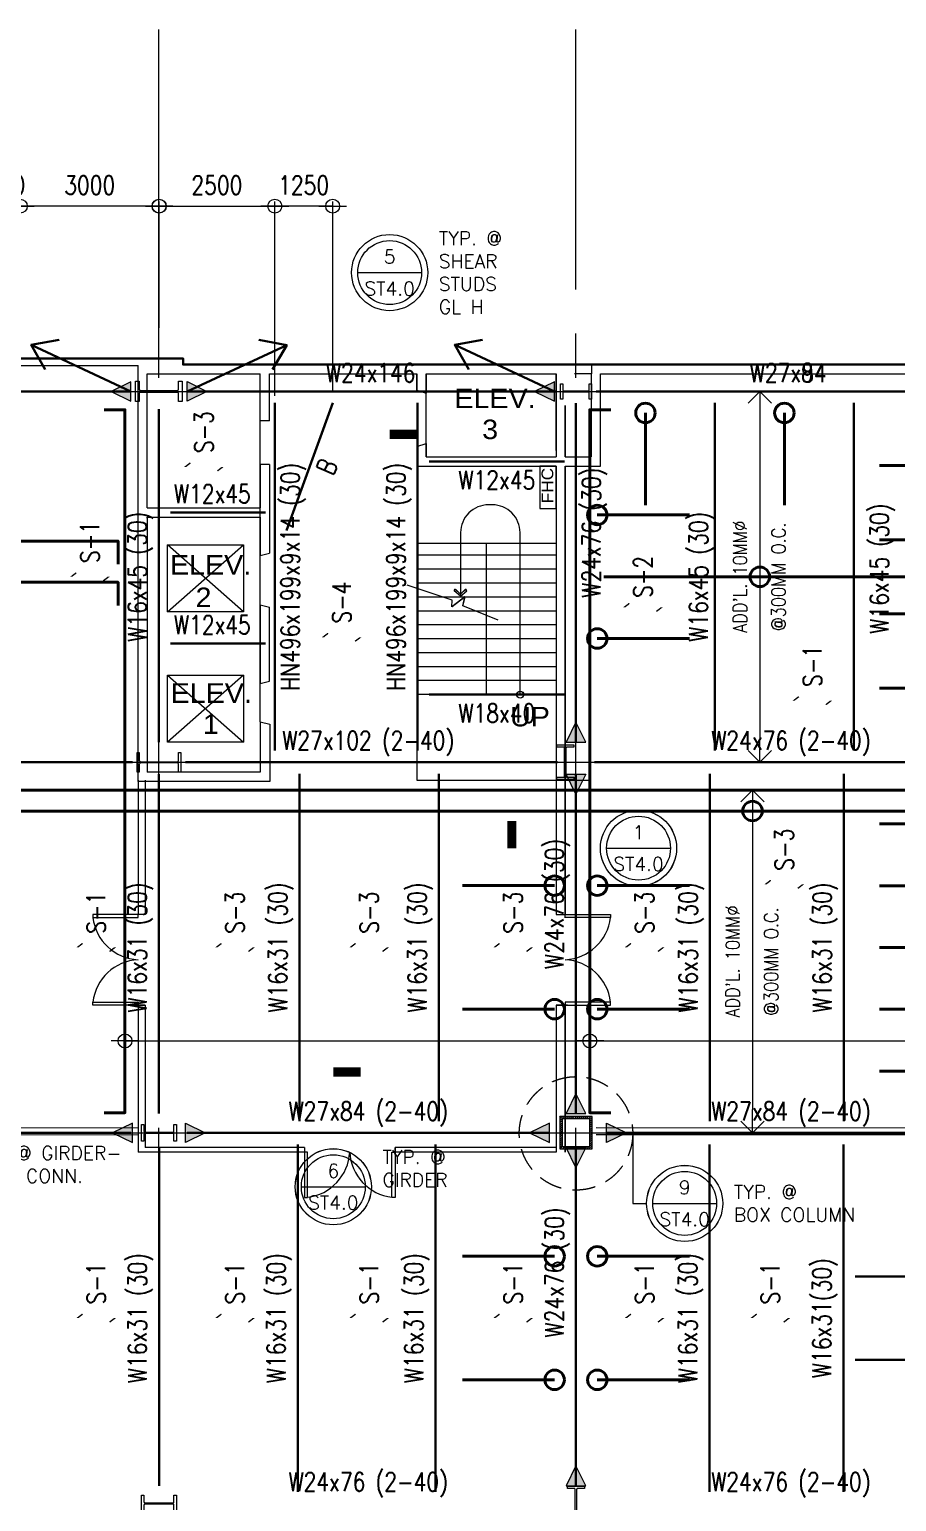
# Model space of a CAD drawing. Header units: millimetres. Extents: x -102066 to 146238, y -50253 to 85631.
# Drawn here: x -46398 to -27682, y 21551 to 53324 of the extents above; entities that cross this region are included whole.
import ezdxf
from ezdxf.enums import TextEntityAlignment as Align

# ---------------------------------------------------------------- set-up
doc = ezdxf.new("R2010")
doc.units = ezdxf.units.MM
doc.header["$MEASUREMENT"] = 0
doc.linetypes.add('CENTER2', pattern=[28.575, 19.05, -3.175, 3.175, -3.175])
doc.linetypes.add('DASHED', pattern=[0.75, 0.5, -0.25])
doc.layers.get('0').update_dxf_attribs({"lineweight": 0})
for name, color, linetype, lineweight in [('A_ARCHITECTURAL BACKGROUND', 251, 'Continuous', 5), ('COLUMN', 4, 'Continuous', 30), ('contrucion line05', 86, 'Continuous', 5), ('D', 1, 'Continuous', 9), ('ELAYOUT', 4, 'Continuous', 9), ('GRIDLINES_DIM', 252, 'Continuous', 5), ('HATCH', 8, 'Continuous', 5), ('S-ANNO-DIMS', 252, 'Continuous', 5), ('S-ANNO-MARK', 2, 'Continuous', 9), ('S-ANNO-NPLT', 7, 'Continuous', 9), ('S-Anno-Symb', 143, 'Continuous', 15), ('S-Anno-Text', 52, 'Continuous', 15), ('S-BEAM', 5, 'Continuous', 30), ('S-BRACE', 2, 'Continuous', 9), ('S-BRACING', 1, 'Continuous', 18), ('S-COLS', 2, 'Continuous', 20), ('S-CONN', 1, 'Continuous', 9), ('S_COL', 2, 'Continuous', 20), ('S_DRB', 4, 'Continuous', 40), ('S_GRID LINES', 252, 'Continuous', 5), ('S_SLAB EDGE', 2, 'Continuous', 30), ('SPOT DET.', 1, 'Continuous', 20)]:
    doc.layers.add(name, color=color, linetype=linetype, lineweight=lineweight)
doc.styles.add('1', font='simplex.shx', dxfattribs={"width": 0.85, "height": 300})
doc.styles.add('ARIALNW', font='ARIALN.TTF')
doc.styles.add('MMTX$0$ESMX$0$X-OPTA1D', font='x-opta1d')
doc.styles.add('ROMANSX', font='ROMANS.shx', dxfattribs={"height": 0.09375})
doc.styles.add('SIMPLEX', font='SIMPLEX.shx', dxfattribs={"width": 0.8, "height": 400})
doc.dimstyles.new('DIM 200', dxfattribs={"dimtxt": 0.36, "dimasz": 0.2, "dimexe": 0.1, "dimexo": 0, "dimgap": 0.08, "dimtad": 1, "dimlfac": 2, "dimrnd": 0.005, "dimzin": 1, "dimdsep": 46, "dimtxsty": 'ARIALNW', "dimcen": 0.09, "dimclrd": 6, "dimclre": 6, "dimclrt": 13, "dimadec": 0, "dimazin": 0, "dimtfac": 1, "dimtofl": 0, "dimtmove": 2, "dimatfit": 3, "dimfxl": 1, "dimtolj": 1, "dimtzin": 0, "dimarcsym": 0})
doc.dimstyles.new('DIM_100', dxfattribs={"dimtxt": 1000, "dimasz": 2, "dimexe": 100, "dimexo": 250, "dimgap": 250, "dimtad": 1, "dimdec": 0, "dimrnd": 1, "dimdsep": 46, "dimtxsty": '1', "dimblk1": 'ESCADIM_ARW', "dimblk2": 'ESCADIM_ARW', "dimsah": 1, "dimcen": 50, "dimclrd": 256, "dimclre": 256, "dimclrt": 52, "dimadec": 0, "dimazin": 0, "dimtfac": 1, "dimtdec": 0, "dimtofl": 0, "dimtmove": 0, "dimatfit": 3, "dimldrblk": 'ESCADIM_ARW', "dimfxl": 1, "dimtolj": 1, "dimtzin": 0, "dimarcsym": 0})
doc.dimstyles.new('ESCA', dxfattribs={"dimtxt": 300, "dimasz": 1, "dimexe": 100, "dimexo": 100, "dimgap": 100, "dimtad": 1, "dimdec": 0, "dimrnd": 1, "dimdsep": 46, "dimtxsty": '1', "dimblk1": 'ESCADIM_ARW', "dimblk2": 'ESCADIM_ARW', "dimsah": 1, "dimcen": 50, "dimclrd": 256, "dimclre": 256, "dimclrt": 52, "dimadec": 0, "dimazin": 0, "dimtfac": 1, "dimtdec": 0, "dimtofl": 0, "dimtmove": 0, "dimatfit": 3, "dimldrblk": 'ESCADIM_ARW', "dimfxl": 1, "dimtolj": 1, "dimtzin": 0, "dimarcsym": 0})

# ---------------------------------------------------------------- blocks, each defined once
blk = doc.blocks.new('9F PLAN')
at = {"color": 251, "ltscale": 0.5}
for p, q in [((23767, 46589, 0), (23767, 48378, 0)), ((23567, 41457, 0), (23567, 39607, 0)), ((23567, 39607, 0), (27331, 39607, 0))]:
    blk.add_line(p, q, dxfattribs=at)
at = {"layer": 'A_ARCHITECTURAL BACKGROUND', "color": 251, "ltscale": 10}
for p, q in [((3057, 48559, 0), (17551, 48559, 0)), ((23567, 46525, 0), (23567, 41457, 0)), ((26570, 44721, 0), (23564, 44721, 0)), ((25067, 41457, 0), (25067, 44721, 0)), ((26570, 44464, 0), (23564, 44464, 0)), ((26570, 44163, 0), (23564, 44163, 0)), ((26570, 43862, 0), (23564, 43862, 0)), ((26570, 43562, 0), (23564, 43562, 0)), ((26570, 43261, 0), (23564, 43261, 0)), ((26570, 42960, 0), (23564, 42960, 0)), ((26570, 42660, 0), (23564, 42660, 0)), ((26570, 42359, 0), (23564, 42359, 0)), ((26570, 42059, 0), (23564, 42059, 0)), ((26570, 41758, 0), (23564, 41758, 0)), ((26570, 41457, 0), (23567, 41457, 0)), ((17551, 36711, 0), (16574, 36711, 0)), ((16574, 36711, 0), (16574, 36646, 0)), ((16574, 36646, 0), (17551, 36646, 0)), ((17701, 36711, 0), (17501, 36711, 0)), ((17551, 36646, 0), (17551, 36711, 0)), ((26570, 36711, 0), (26820, 36711, 0)), ((26770, 36711, 0), (27747, 36711, 0)), ((26770, 36646, 0), (26770, 36711, 0)), ((27747, 36646, 0), (26770, 36646, 0)), ((27747, 36711, 0), (27747, 36646, 0)), ((16574, 34757, 0), (16574, 34822, 0)), ((16574, 34822, 0), (17551, 34822, 0)), ((17551, 34757, 0), (16574, 34757, 0)), ((17501, 34757, 0), (17701, 34757, 0)), ((17701, 34757, 0), (17501, 34757, 0)), ((17551, 34822, 0), (17551, 34757, 0)), ((26820, 34757, 0), (26570, 34757, 0)), ((26570, 34757, 0), (26820, 34757, 0)), ((27747, 34822, 0), (26770, 34822, 0)), ((26770, 34822, 0), (26770, 34757, 0)), ((26770, 34757, 0), (27747, 34757, 0)), ((27747, 34757, 0), (27747, 34822, 0)), ((21140, 31584, 0), (17551, 31584, 0)), ((21140, 31684, 0), (17701, 31684, 0)), ((21140, 31684, 0), (21140, 31534, 0)), ((21140, 31583, 0), (21140, 30606, 0)), ((21206, 31583, 0), (21140, 31583, 0)), ((21206, 30606, 0), (21206, 31583, 0)), ((23029, 30606, 0), (23029, 31583, 0)), ((23029, 31583, 0), (23095, 31583, 0)), ((26570, 31684, 0), (23095, 31684, 0)), ((23095, 31534, 0), (23095, 31684, 0)), ((23095, 31684, 0), (23095, 31534, 0)), ((26570, 31584, 0), (23095, 31584, 0)), ((23095, 31583, 0), (23095, 30606, 0)), ((21140, 30606, 0), (21206, 30606, 0)), ((23095, 30606, 0), (23029, 30606, 0))]:
    blk.add_line(p, q, dxfattribs=at)
at = {"layer": 'contrucion line05', "color": 251, "ltscale": 0.5}
for p, q in [((19828, 43246, 0), (18185, 44689, 0)), ((18185, 43246, 0), (19828, 44689, 0)), ((18185, 41875, 0), (19828, 40432, 0)), ((19828, 41875, 0), (18185, 40432, 0))]:
    blk.add_line(p, q, dxfattribs=at)
at = {"layer": 'contrucion line05', "color": 251, "ltscale": 0.5, "elevation": 0}
for points in [[(18185, 44689), (19828, 44689), (19828, 43246), (18185, 43246)], [(19828, 40432), (18185, 40432), (18185, 41875), (19828, 41875)]]:
    blk.add_lwpolyline(points, close=True, dxfattribs=at)
at = {"layer": 'D', "color": 251, "ltscale": 0.5}
for p, q in [((27344, 48379, 0), (27344, 48580, 0)), ((20188, 40869, 0), (20188, 47362, 0))]:
    blk.add_line(p, q, dxfattribs=at)
at = {"layer": 'D', "color": 251, "ltscale": 0.5, "elevation": 0}
blk.add_lwpolyline([(26570, 45473), (26570, 46385), (26219, 46385), (26219, 45473)], close=True, dxfattribs=at)
at = {"layer": 'ELAYOUT', "color": 251, "ltscale": 10}
for p, q in [((17551, 39581, 0), (17551, 48559, 0)), ((17745, 48378, 0), (20094, 48378, 0)), ((17745, 48378, 0), (20094, 48378, 0)), ((17745, 48378, 0), (20185, 48378, 0)), ((17745, 45490, 0), (17745, 48378, 0)), ((20185, 47362, 0), (20185, 48378, 0)), ((20386, 47362, 0), (20386, 48378, 0)), ((20386, 47362, 0), (20386, 48378, 0)), ((26570, 48378, 0), (26570, 46589, 0)), ((26570, 46726, 0), (26570, 48378, 0)), ((26570, 48378, 0), (26570, 46726, 0)), ((26570, 46726, 0), (26570, 48378, 0)), ((26570, 46726, 0), (26570, 48378, 0)), ((26570, 46726, 0), (26570, 48378, 0)), ((26570, 46726, 0), (26570, 48378, 0)), ((26570, 48378, 0), (26570, 46843, 0)), ((26570, 46843, 0), (26570, 48378, 0)), ((26570, 46843, 0), (26570, 48378, 0)), ((27344, 48379, 0), (26969, 48379, 0)), ((27331, 48378, 0), (27331, 46585, 0)), ((27532, 46385, 0), (27532, 48378, 0)), ((27532, 46385, 0), (27532, 48378, 0)), ((27532, 48378, 0), (36456, 48378, 0)), ((26770, 47697, 0), (26770, 46585, 0)), ((26770, 46585, 0), (26770, 47697, 0)), ((26770, 47697, 0), (26770, 46585, 0)), ((26770, 46585, 0), (26770, 47697, 0)), ((26770, 46585, 0), (26770, 47697, 0)), ((26770, 46585, 0), (26770, 47697, 0)), ((26770, 46585, 0), (26770, 47697, 0)), ((26770, 47697, 0), (26770, 46585, 0)), ((26770, 46585, 0), (26770, 47697, 0)), ((26770, 46585, 0), (26770, 47697, 0)), ((26770, 47697, 0), (26770, 46585, 0)), ((26770, 46585, 0), (26770, 47697, 0)), ((26770, 47697, 0), (26770, 46585, 0)), ((26770, 46585, 0), (26770, 47697, 0)), ((26770, 46585, 0), (26770, 47697, 0)), ((26770, 46585, 0), (26770, 47697, 0)), ((26770, 46585, 0), (26770, 47697, 0)), ((26770, 47697, 0), (26770, 46585, 0)), ((26770, 46585, 0), (26770, 47697, 0)), ((26770, 46585, 0), (26770, 47697, 0)), ((20386, 47362, 0), (20185, 47362, 0)), ((26770, 46848, 0), (26770, 46585, 0)), ((26770, 46848, 0), (26770, 46585, 0)), ((26770, 46848, 0), (26770, 46585, 0)), ((26770, 46845, 0), (26770, 46585, 0)), ((26770, 46845, 0), (26770, 46585, 0)), ((26770, 46845, 0), (26770, 46585, 0)), ((26770, 46731, 0), (26770, 46585, 0)), ((26770, 46731, 0), (26770, 46585, 0)), ((26770, 46728, 0), (26770, 46585, 0)), ((26770, 46728, 0), (26770, 46585, 0)), ((20185, 46425, 0), (20185, 45490, 0)), ((20386, 46425, 0), (20185, 46425, 0)), ((20386, 46425, 0), (20386, 45515, 0)), ((20386, 46425, 0), (20386, 44509, 0)), ((26570, 46388, 0), (26570, 36711, 0)), ((26570, 46181, 0), (26570, 46388, 0)), ((26570, 46181, 0), (26570, 46388, 0)), ((26570, 46181, 0), (26570, 46388, 0)), ((26570, 46181, 0), (26570, 46388, 0)), ((26570, 46181, 0), (26570, 46388, 0)), ((26570, 46298, 0), (26570, 46388, 0)), ((26570, 46298, 0), (26570, 46388, 0)), ((26570, 46298, 0), (26570, 46388, 0)), ((26570, 46178, 0), (26570, 46385, 0)), ((26570, 46178, 0), (26570, 46385, 0)), ((26570, 46178, 0), (26570, 46385, 0)), ((26570, 46178, 0), (26570, 46385, 0)), ((26570, 46178, 0), (26570, 46385, 0)), ((26570, 46295, 0), (26570, 46385, 0)), ((26570, 46295, 0), (26570, 46385, 0)), ((26570, 46295, 0), (26570, 46385, 0)), ((26770, 46385, 0), (26770, 41237, 0)), ((26770, 46385, 0), (26770, 41237, 0)), ((26770, 46385, 0), (26770, 41237, 0)), ((26770, 46385, 0), (26770, 41237, 0)), ((26770, 46385, 0), (26770, 41237, 0)), ((26770, 46385, 0), (26770, 41237, 0)), ((26770, 46385, 0), (26770, 36711, 0)), ((26770, 36638, 0), (26770, 46385, 0)), ((26770, 46385, 0), (26770, 36711, 0)), ((26770, 36711, 0), (26770, 46385, 0)), ((26770, 36711, 0), (26770, 46385, 0)), ((26770, 36711, 0), (26770, 46385, 0)), ((26770, 36711, 0), (26770, 46385, 0)), ((26770, 46385, 0), (26770, 45700, 0)), ((26770, 45700, 0), (26770, 46385, 0)), ((26770, 45700, 0), (26770, 46385, 0)), ((26770, 46385, 0), (26770, 41233, 0)), ((26770, 46385, 0), (26770, 41233, 0)), ((26770, 46385, 0), (26770, 41233, 0)), ((26770, 46385, 0), (26770, 41233, 0)), ((26770, 46385, 0), (26770, 41233, 0)), ((26770, 46385, 0), (26770, 41233, 0)), ((26770, 46385, 0), (26770, 36711, 0)), ((26770, 36711, 0), (26770, 46385, 0)), ((26770, 46385, 0), (26770, 36711, 0)), ((26770, 36711, 0), (26770, 46385, 0)), ((26770, 36711, 0), (26770, 46385, 0)), ((26770, 36711, 0), (26770, 46385, 0)), ((26770, 36711, 0), (26770, 46385, 0)), ((26770, 46385, 0), (26770, 45697, 0)), ((26770, 45697, 0), (26770, 46385, 0)), ((26770, 45697, 0), (26770, 46385, 0)), ((26770, 46214, 0), (26770, 46385, 0)), ((26770, 46214, 0), (26770, 46385, 0)), ((26770, 46214, 0), (26770, 46385, 0)), ((26770, 46214, 0), (26770, 46385, 0)), ((26770, 46214, 0), (26770, 46385, 0)), ((26770, 46332, 0), (26770, 46385, 0)), ((26770, 46332, 0), (26770, 46385, 0)), ((26770, 46332, 0), (26770, 46385, 0)), ((17745, 45490, 0), (20185, 45490, 0)), ((17745, 45490, 0), (20185, 45490, 0)), ((17745, 45490, 0), (20185, 45490, 0)), ((17745, 45490, 0), (20185, 45490, 0)), ((17745, 45289, 0), (20185, 45289, 0)), ((17745, 45264, 0), (17745, 45289, 0)), ((17745, 45289, 0), (20185, 45289, 0)), ((17745, 45287, 0), (17745, 45289, 0)), ((17745, 45264, 0), (17745, 39781, 0)), ((20185, 45289, 0), (20185, 44458, 0)), ((20185, 44458, 0), (20386, 44509, 0)), ((20185, 44458, 0), (20386, 44509, 0)), ((20185, 43396, 0), (20386, 43345, 0)), ((20185, 43396, 0), (20386, 43345, 0)), ((20185, 43396, 0), (20185, 41698, 0)), ((20386, 41749, 0), (20386, 43345, 0)), ((20386, 41749, 0), (20386, 43345, 0)), ((20185, 41698, 0), (20386, 41749, 0)), ((20185, 41698, 0), (20386, 41749, 0)), ((26770, 41036, 0), (26770, 39726, 0)), ((26770, 41036, 0), (26770, 39622, 0)), ((26770, 41033, 0), (26770, 39722, 0)), ((26770, 41033, 0), (26770, 39619, 0)), ((20188, 40869, 0), (20395, 40816, 0)), ((20188, 40869, 0), (20395, 40816, 0)), ((20188, 40869, 0), (20188, 39781, 0)), ((20395, 40816, 0), (20395, 39581, 0)), ((20188, 39781, 0), (17745, 39781, 0)), ((17551, 39607, 0), (17551, 36711, 0)), ((20395, 39581, 0), (17551, 39581, 0)), ((17701, 39607, 0), (17701, 36711, 0)), ((17551, 34757, 0), (17551, 31584, 0)), ((17701, 34757, 0), (17701, 31684, 0)), ((26570, 34757, 0), (26570, 31584, 0)), ((26770, 34757, 0), (26770, 31584, 0)), ((26770, 31584, 0), (26770, 34757, 0)), ((26770, 34757, 0), (26770, 31584, 0)), ((26770, 31584, 0), (26770, 34757, 0)), ((26770, 31584, 0), (26770, 34757, 0)), ((26770, 31584, 0), (26770, 34757, 0)), ((26770, 31584, 0), (26770, 34757, 0)), ((26770, 34757, 0), (26770, 31584, 0)), ((26770, 31584, 0), (26770, 34757, 0)), ((26770, 34757, 0), (26770, 31584, 0)), ((26770, 31584, 0), (26770, 34757, 0)), ((26770, 31584, 0), (26770, 34757, 0)), ((26770, 31584, 0), (26770, 34757, 0)), ((26770, 31584, 0), (26770, 34757, 0))]:
    blk.add_line(p, q, dxfattribs=at)
at = {"layer": 'ELAYOUT', "color": 251, "linetype": 'ByBlock', "ltscale": 0.5}
for p, q in [((20386, 48378, 0), (23564, 48378, 0)), ((23564, 48031, 0), (23564, 48378, 0)), ((23564, 48378, 0), (23564, 48031, 0)), ((23564, 48378, 0), (23564, 48031, 0)), ((23564, 48031, 0), (23564, 48378, 0)), ((23564, 48378, 0), (23564, 48031, 0)), ((23564, 48378, 0), (23564, 48031, 0)), ((23767, 48378, 0), (26570, 48378, 0)), ((23767, 48378, 0), (23767, 47960, 0)), ((23767, 48359, 0), (23767, 47960, 0)), ((23564, 48031, 0), (23767, 47960, 0)), ((23564, 48031, 0), (23767, 47960, 0)), ((23564, 46808, 0), (23767, 46878, 0)), ((23564, 46808, 0), (23767, 46878, 0)), ((23564, 46808, 0), (23564, 46388, 0)), ((23564, 46808, 0), (23564, 46388, 0)), ((23767, 46878, 0), (23767, 46589, 0)), ((23767, 46878, 0), (23767, 46589, 0)), ((23767, 46589, 0), (26570, 46589, 0)), ((23767, 46589, 0), (26570, 46589, 0)), ((23767, 46589, 0), (26570, 46589, 0)), ((23767, 46589, 0), (26570, 46589, 0)), ((26770, 46585, 0), (27331, 46585, 0)), ((26770, 46585, 0), (27331, 46585, 0)), ((26770, 46585, 0), (27331, 46585, 0)), ((26770, 46585, 0), (27331, 46585, 0)), ((23564, 46388, 0), (26570, 46388, 0)), ((23564, 46388, 0), (26570, 46388, 0)), ((23567, 46388, 0), (26570, 46388, 0)), ((23567, 46388, 0), (26570, 46388, 0)), ((26770, 46385, 0), (27331, 46385, 0)), ((26770, 46385, 0), (27331, 46385, 0)), ((26770, 46385, 0), (27331, 46385, 0)), ((26770, 46385, 0), (27532, 46385, 0)), ((7864, 32107, 0), (17551, 32110, 0)), ((38499, 32097, 0), (27437, 32106, 0)), ((7864, 31957, 0), (17551, 31959, 0)), ((38499, 31956, 0), (27437, 31956, 0))]:
    blk.add_line(p, q, dxfattribs=at)
at = {"layer": 'HATCH', "color": 251, "linetype": 'ByBlock', "ltscale": 0.5}
for p, q in [((24326, 43498, 0), (23357, 43817, 0)), ((24603, 43567, 0), (24322, 43349, 0)), ((24607, 43567, 0), (24326, 43349, 0)), ((24557, 43376, 0), (24603, 43567, 0)), ((24561, 43376, 0), (24607, 43567, 0)), ((24322, 43349, 0), (24326, 43498, 0)), ((25322, 43062, 0), (24557, 43376, 0)), ((25325, 43062, 0), (24561, 43376, 0))]:
    blk.add_line(p, q, dxfattribs=at)
at = {"layer": 'HATCH', "color": 251, "linetype": 'ByBlock', "ltscale": 0.5, "elevation": 0}
blk.add_lwpolyline([(25795, 41457), (25795, 44952, 0.414214), (25194, 45553), (25112, 45553, 0.414214), (24511, 44952), (24511, 43578)], format="xyb", dxfattribs=at)
for points in [[(24507, 43578), (24371, 43697), (24396, 43730), (24507, 43628)], [(24511, 43578), (24374, 43697), (24399, 43730), (24511, 43628)], [(24507, 43578), (24644, 43697), (24619, 43730), (24507, 43628)], [(24511, 43578), (24647, 43697), (24622, 43730), (24511, 43628)]]:
    blk.add_lwpolyline(points, dxfattribs=at)
at = {"layer": 'HATCH', "color": 251, "linetype": 'ByBlock', "ltscale": 0.5}
for centre in [(25795, 41457, 0), (25799, 41457, 0)]:
    blk.add_circle(centre, 74, dxfattribs=at)
for centre, start, end in [((17603, 36769, 0), 186.8071, 267.1428), ((26719, 36769, 0), 272.8572, 353.1929), ((17603, 34699, 0), 92.8572, 173.1929), ((26719, 34699, 0), 6.8071, 87.1428), ((21083, 31635, 0), 276.8071, 357.1428), ((23152, 31635, 0), 182.8572, 263.1929)]:
    blk.add_arc(centre, 1036, start, end, dxfattribs=at)
at = {"layer": 'S_SLAB EDGE', "ltscale": 0.05, "elevation": 0}
blk.add_lwpolyline([(2907, 47255), (2907, 48711), (18519, 48711), (18519, 48578), (36456, 48580), (38549, 48580), (38549, 48580), (38549, 7533), (36707, 7533), (36707, 2883), (35316, 2883), (35316, 823), (33170, 823), (33170, -651), (27688, -651), (27688, -2013), (19412, -2013), (18041, -669), (16662, -2013), (8398, -2013), (8398, -507), (2907, -507), (2907, 823)], dxfattribs=at)
at = {"color": 251, "style": 'MMTX$0$ESMX$0$X-OPTA1D', "text_generation_flag": 6, "width": 1.1}
for s, height, rotation, p in [('ELEV.', 420.9, 180, (24376, 47642, 0)), ('3', 421, 180, (24976, 46971, 0)), ('FHC', 252.5, 270, (26511, 45586, 0)), ('ELEV.', 420.9, 180, (18237, 44048, 0)), ('2', 421, 180, (18790, 43346, 0)), ('ELEV.', 420.9, 180, (18251, 41279, 0)), ('1', 421, 180, (18946, 40608, 0)), ('UP', 420.9, 180, (25578, 40771, 0))]:
    blk.add_text(s, height=height, rotation=rotation, dxfattribs=at).set_placement(p)
blk = doc.blocks.new('ESCADIM_ARW')
at = {"color": 7}
blk.add_line((-150, 0), (150, 0), dxfattribs=at)
blk.add_circle((0, 0), 75, dxfattribs=at)
blk = doc.blocks.new('*D18')
at = {"layer": 'Defpoints', "color": 0, "transparency": 16777216}
for p in [(28500, 60000), (26000, 56879, 0), (28500, 55655, 0)]:
    blk.add_point(p, dxfattribs=at)
at = {"layer": 'S-ANNO-DIMS', "lineweight": -2, "transparency": 16777216}
for p, q in [((26000, 57129), (26000, 60100)), ((28500, 55905), (28500, 60100)), ((26002, 60000), (28498, 60000))]:
    blk.add_line(p, q, dxfattribs=at)
at = {"layer": 'S-ANNO-DIMS', "lineweight": -2, "transparency": 16777216, "xscale": 2, "yscale": 2, "zscale": 2, "rotation": 180}
blk.add_blockref('ESCADIM_ARW', (26000, 60000), dxfattribs=at)
at = {"layer": 'S-ANNO-DIMS', "lineweight": -2, "transparency": 16777216, "xscale": 2, "yscale": 2, "zscale": 2}
blk.add_blockref('ESCADIM_ARW', (28500, 60000), dxfattribs=at)
at = {"layer": 'S-ANNO-DIMS', "color": 52, "transparency": 16777216, "insert": (27250, 60450), "char_height": 400, "attachment_point": 5, "style": 'SIMPLEX'}
blk.add_mtext('\\A1;2500', dxfattribs=at)
blk = doc.blocks.new('*D34')
at = {"layer": 'Defpoints', "color": 0, "transparency": 16777216}
for p in [(28500, 60000), (28500, 55655, 0), (29750, 55753, 0)]:
    blk.add_point(p, dxfattribs=at)
at = {"layer": 'S-ANNO-DIMS', "lineweight": -2, "transparency": 16777216}
for p, q in [((28500, 55905), (28500, 60100)), ((29750, 56003), (29750, 60100)), ((29748, 60000), (28502, 60000))]:
    blk.add_line(p, q, dxfattribs=at)
at = {"layer": 'S-ANNO-DIMS', "lineweight": -2, "transparency": 16777216, "xscale": 2, "yscale": 2, "zscale": 2, "rotation": 180}
blk.add_blockref('ESCADIM_ARW', (28500, 60000), dxfattribs=at)
at = {"layer": 'S-ANNO-DIMS', "lineweight": -2, "transparency": 16777216, "xscale": 2, "yscale": 2, "zscale": 2}
blk.add_blockref('ESCADIM_ARW', (29750, 60000), dxfattribs=at)
at = {"layer": 'S-ANNO-DIMS', "color": 52, "transparency": 16777216, "insert": (29125, 60450), "char_height": 400, "attachment_point": 5, "style": 'SIMPLEX'}
blk.add_mtext('\\A1;1250', dxfattribs=at)
blk = doc.blocks.new('*D52')
at = {"layer": 'Defpoints', "color": 0, "transparency": 16777216}
for p in [(23007, 60000), (26007, 57125, 0), (23007, 55655, 0)]:
    blk.add_point(p, dxfattribs=at)
at = {"layer": 'S-ANNO-DIMS', "lineweight": -2, "transparency": 16777216}
for p, q in [((23007, 55905), (23007, 60100)), ((26007, 57375), (26007, 60100)), ((26005, 60000), (23009, 60000))]:
    blk.add_line(p, q, dxfattribs=at)
at = {"layer": 'S-ANNO-DIMS', "lineweight": -2, "transparency": 16777216, "xscale": 2, "yscale": 2, "zscale": 2, "rotation": 180}
blk.add_blockref('ESCADIM_ARW', (23007, 60000), dxfattribs=at)
at = {"layer": 'S-ANNO-DIMS', "lineweight": -2, "transparency": 16777216, "xscale": 2, "yscale": 2, "zscale": 2}
blk.add_blockref('ESCADIM_ARW', (26007, 60000), dxfattribs=at)
at = {"layer": 'S-ANNO-DIMS', "color": 52, "transparency": 16777216, "insert": (24507, 60450), "char_height": 400, "attachment_point": 5, "style": 'SIMPLEX'}
blk.add_mtext('\\A1;3000', dxfattribs=at)
blk = doc.blocks.new('*D53')
at = {"layer": 'Defpoints', "color": 0, "transparency": 16777216}
for p in [(23007, 60000), (22407, 55753, 0), (23007, 55655, 0)]:
    blk.add_point(p, dxfattribs=at)
at = {"layer": 'S-ANNO-DIMS', "lineweight": -2, "transparency": 16777216}
for p, q in [((22407, 56003), (22407, 60100)), ((23007, 55905), (23007, 60100)), ((22409, 60000), (23005, 60000))]:
    blk.add_line(p, q, dxfattribs=at)
at = {"layer": 'S-ANNO-DIMS', "lineweight": -2, "transparency": 16777216, "xscale": 2, "yscale": 2, "zscale": 2, "rotation": 180}
blk.add_blockref('ESCADIM_ARW', (22407, 60000), dxfattribs=at)
at = {"layer": 'S-ANNO-DIMS', "lineweight": -2, "transparency": 16777216, "xscale": 2, "yscale": 2, "zscale": 2}
blk.add_blockref('ESCADIM_ARW', (23007, 60000), dxfattribs=at)
at = {"layer": 'S-ANNO-DIMS', "color": 52, "transparency": 16777216, "insert": (22707, 60450), "char_height": 400, "attachment_point": 5, "style": 'SIMPLEX'}
blk.add_mtext('\\A1;600', dxfattribs=at)
blk = doc.blocks.new('9F COLUMN LAYOUT')
at = {"layer": 'HATCH', "ltscale": 0.05}
h = blk.add_hatch(dxfattribs=at)
h.set_pattern_fill('ANSI31', color=256, scale=250, style=0)
h.set_pattern_definition([(45, (68220.426, 27360.09), (-22.097087, 22.097087), [])])
h.paths.add_polyline_path([(34700, 39702), (35300, 39702), (35300, 40302), (34700, 40302)], flags=16)
h.paths.add_polyline_path([(34650, 39652), (35350, 39652), (35350, 40352), (34650, 40352)])
at = {"layer": 'S-COLS', "ltscale": 0.5, "elevation": 0}
for points in [[(34650, 39652), (35350, 39652), (35350, 40352), (34650, 40352)], [(34700, 39702), (35300, 39702), (35300, 40302), (34700, 40302)]]:
    blk.add_lwpolyline(points, close=True, dxfattribs=at)
at = {"layer": 'S_COL', "ltscale": 0.05}
for points in [[(25492, 56002), (25492, 56223), (25574, 56223), (25574, 56053, 0.414214), (25604, 56024), (26393, 56024, 0.414214), (26422, 56053), (26422, 56223), (26504, 56223), (26504, 55781), (26422, 55781), (26422, 55950, 0.414214), (26393, 55979), (25604, 55979, 0.414214), (25574, 55950), (25574, 55781), (25492, 55781), (25492, 56002)], [(35337, 56000), (35337, 55832), (35289, 55832), (35289, 55966, 0.414214), (35268, 55987), (34736, 55987, 0.414214), (34716, 55966), (34716, 55832), (34668, 55832), (34668, 56167), (34716, 56167), (34716, 56033, 0.414214), (34736, 56013), (35268, 56013, 0.414214), (35289, 56033), (35289, 56167), (35337, 56167), (35337, 56000)], [(25529, 47997), (25529, 48208), (25576, 48208), (25576, 48039, 0.414214), (25605, 48010), (26395, 48010, 0.414214), (26424, 48039), (26424, 48208), (26471, 48208), (26471, 47786), (26424, 47786), (26424, 47955, 0.414214), (26395, 47984), (25605, 47984, 0.414214), (25576, 47955), (25576, 47786), (25529, 47786), (25529, 47997)], [(25624, 40000), (25624, 40183), (25677, 40183), (25677, 40033, 0.414214), (25695, 40015), (26305, 40015, 0.414214), (26323, 40033), (26323, 40183), (26376, 40183), (26376, 39817), (26323, 39817), (26323, 39967, 0.414214), (26305, 39985), (25695, 39985, 0.414214), (25677, 39967), (25677, 39817), (25624, 39817), (25624, 40000)]]:
    blk.add_lwpolyline(points, format="xyb", dxfattribs=at)
at = {"layer": 'S_COL', "ltscale": 0.05, "elevation": 0}
for points in [[(34770, 48376), (34954, 48376), (34954, 48323), (34803, 48323, 0.414214), (34785, 48305), (34785, 47695, 0.414214), (34803, 47677), (34954, 47677), (34954, 47624), (34587, 47624), (34587, 47677), (34737, 47677, 0.414214), (34756, 47695), (34756, 48305, 0.414214), (34737, 48323), (34587, 48323), (34587, 48376), (34770, 48376)], [(25624, 32000), (25624, 32183), (25677, 32183), (25677, 32033, 0.414214), (25695, 32015), (26305, 32015, 0.414214), (26323, 32033), (26323, 32183), (26376, 32183), (26376, 31817), (26323, 31817), (26323, 31967, 0.414214), (26305, 31985), (25695, 31985, 0.414214), (25677, 31967), (25677, 31817), (25624, 31817), (25624, 32000)], [(35000, 32376), (35183, 32376), (35183, 32323), (35033, 32323, 0.414214), (35015, 32305), (35015, 31695, 0.414214), (35033, 31677), (35183, 31677), (35183, 31624), (34817, 31624), (34817, 31677), (34967, 31677, 0.414214), (34985, 31695), (34985, 32305, 0.414214), (34967, 32323), (34817, 32323), (34817, 32376), (35000, 32376)]]:
    blk.add_lwpolyline(points, format="xyb", dxfattribs=at)
blk = doc.blocks.new('Bubble')
at = {"layer": 'S-ANNO-NPLT'}
blk.add_circle((0, 0), 0.261, dxfattribs=at)
at = {"layer": 'S-Anno-Symb', "color": 0}
blk.add_line((-0.219, 0), (0.219, 0), dxfattribs=at)
blk.add_circle((0, 0), 0.219, dxfattribs=at)
at = {"layer": 'S-Anno-Symb', "style": 'ROMANSX'}
for tag, p in [('1', (0, 0.109)), ('S1', (0, -0.109))]:
    blk.add_attdef(tag, text='', height=0.0937, dxfattribs=at).set_placement(p, align=Align.MIDDLE_CENTER)
at = {"layer": 'S-Anno-Symb', "style": 'ROMANSX', "width": 1.018385, "flags": 8}
blk.add_attdef('LONG', text='', height=0.0937, dxfattribs=at).set_placement((-0.18, -0.125), (0.18, -0.125), align=Align.FIT)
blk = doc.blocks.new('_Open90')
at = {"color": 0, "linetype": 'ByBlock', "lineweight": -2}
for p, q in [((0, 0), (-1, 0)), ((-0.5, 0.5), (0, 0)), ((0, 0), (-0.5, -0.5))]:
    blk.add_line(p, q, dxfattribs=at)
blk = doc.blocks.new('*D76')
at = {"lineweight": -2, "ltscale": 0.5, "transparency": 16777216}
blk.add_line((38812, 46895), (38812, 40501), dxfattribs=at)
at = {"layer": 'Defpoints', "color": 0, "ltscale": 0.5, "transparency": 16777216}
for p in [(38812, 47395, 0), (38812, 40001, 0), (38812, 40001)]:
    blk.add_point(p, dxfattribs=at)
at = {"lineweight": -2, "ltscale": 0.5, "transparency": 16777216, "xscale": 500, "yscale": 500, "zscale": 500}
for p, rotation in [((38812, 47395), 90), ((38812, 40001), 270)]:
    blk.add_blockref('_Open90', p, dxfattribs=dict(at, rotation=rotation))
at = {"color": 52, "ltscale": 0.5, "transparency": 16777216, "char_height": 300, "attachment_point": 5, "rotation": 90, "style": '1'}
for s, insert in [("\\A1;ADD'L. 10MM%%C", (38383, 43698)), ('\\A1;@300MM O.C. ', (39212, 43698))]:
    blk.add_mtext(s, dxfattribs=dict(at, insert=insert))
blk = doc.blocks.new('*D78')
at = {"lineweight": -2, "ltscale": 0.5, "transparency": 16777216}
blk.add_line((38970, 55501), (38970, 48501), dxfattribs=at)
at = {"layer": 'Defpoints', "color": 0, "ltscale": 0.5, "transparency": 16777216}
for p in [(38970, 56001, 0), (38970, 48001, 0), (38970, 48001)]:
    blk.add_point(p, dxfattribs=at)
at = {"lineweight": -2, "ltscale": 0.5, "transparency": 16777216, "xscale": 500, "yscale": 500, "zscale": 500}
for p, rotation in [((38970, 56001), 90), ((38970, 48001), 270)]:
    blk.add_blockref('_Open90', p, dxfattribs=dict(at, rotation=rotation))
at = {"color": 52, "ltscale": 0.5, "transparency": 16777216, "char_height": 300, "attachment_point": 5, "rotation": 90, "style": '1'}
for s, insert in [("\\A1;ADD'L. 10MM%%C", (38542, 52001)), ('\\A1;@300MM O.C. ', (39370, 52001))]:
    blk.add_mtext(s, dxfattribs=dict(at, insert=insert))
blk = doc.blocks.new('DIM_GRIDLINES_2')
at = {"layer": 'GRIDLINES_DIM', "linetype": 'CENTER2', "ltscale": 300}
for p, q in [((26000, -10379.6), (26000, 63813, 0)), ((35000, -10379.6), (35000, 63813, 0)), ((-12556.3, 56000, 0), (50790.7, 56000, 0)), ((-12556.3, 48000, 0), (50790.7, 48000, 0)), ((-12556.3, 40000, 0), (50790.7, 40000, 0))]:
    blk.add_line(p, q, dxfattribs=at)
at = {"layer": 'S-ANNO-DIMS'}
dim = blk.add_linear_dim(base=(23007.5, 60000, 0), p1=(22407.5, 55753.4, 0), p2=(23007.5, 55655.1, 0), dimstyle='DIM_100', override={"dimtxt": 400, "dimtxsty": 'SIMPLEX'}, dxfattribs=at)
dim.commit()
dim.dimension.update_dxf_attribs({"geometry": '*D53', "text_midpoint": (22707.5, 60000, 0), "dimtype": 128})
dim = blk.add_linear_dim(base=(23007.5, 60000, 0), p1=(26007.5, 57124.8, 0), p2=(23007.5, 55655.1, 0), angle=180, dimstyle='DIM_100', override={"dimtxt": 400, "dimtxsty": 'SIMPLEX'}, dxfattribs=at)
dim.commit()
dim.dimension.update_dxf_attribs({"geometry": '*D52', "text_midpoint": (24507.5, 60450, 0)})
dim = blk.add_linear_dim(base=(28500, 60000, 0), p1=(26000, 56879.4, 0), p2=(28500, 55655.1, 0), dimstyle='DIM_100', override={"dimtxt": 400, "dimtxsty": 'SIMPLEX'}, dxfattribs=at)
dim.commit()
dim.dimension.update_dxf_attribs({"geometry": '*D18', "text_midpoint": (27250, 60450, 0)})
dim = blk.add_linear_dim(base=(28500, 60000, 0), p1=(29750, 55753.4, 0), p2=(28500, 55655.1, 0), angle=180, dimstyle='DIM_100', override={"dimtxt": 400, "dimtxsty": 'SIMPLEX'}, dxfattribs=at)
dim.commit()
dim.dimension.update_dxf_attribs({"geometry": '*D34', "text_midpoint": (29125, 60000, 0), "dimtype": 128})
blk = doc.blocks.new('9F FRAMING PLAN2')
at = {"layer": 'S-CONN'}
for points in [[(-44208, 45299), (-44637, 45510), (-44208, 45720)], [(-42996, 45303), (-42567, 45513), (-42996, 45724)], [(-35067, 45301), (-35496, 45512), (-35067, 45722)], [(-34813, 37942), (-34603, 38371), (-34392, 37942)], [(-34813, 37249), (-34603, 36820), (-34392, 37249)], [(-34813, 29926), (-34603, 30355), (-34392, 29926)], [(-44173, 29300), (-44602, 29510), (-44173, 29720)], [(-43031, 29300), (-42602, 29510), (-43031, 29720)], [(-35175, 29300), (-35604, 29510), (-35175, 29720)], [(-33942, 29300), (-33513, 29510), (-33942, 29720)], [(-34812, 29190), (-34602, 28761), (-34391, 29190)], [(-34812, 21892), (-34602, 22321), (-34391, 21892)]]:
    blk.add_hatch(color=256, dxfattribs=at).paths.add_polyline_path(points)
at = {"layer": 'S-BEAM'}
for p, q in [((-52168, 45511, -107), (-44208, 45510, -107)), ((-35037, 45510, -107), (-42996, 45511, -107)), ((-34168, 45510, -107), (-26208, 45511, -107)), ((-43602, 37942, -107), (-43602, 45130, -107)), ((-41102, 37760, -107), (-41102, 45265, -107)), ((-39852, 45265, -107), (-40852, 42511, -107)), ((-38019, 37760, -107), (-38019, 45265, -107)), ((-34602, 37942, -107), (-34602, 45260, -107)), ((-31601, 37760, -107), (-31601, 45265, -107)), ((-28603, 37760, -107), (-28603, 45265, -107)), ((-34852, 43999, -107), (-37769, 43999, -107)), ((-41302, 42900, -107), (-43352, 42900, -107)), ((-41302, 40072, -107), (-43352, 40072, -107)), ((-34852, 38969, -107), (-37769, 38969, -107)), ((-52126, 37513, -107), (-44173, 37510, -107)), ((-35002, 37510, -107), (-43031, 37510, -107)), ((-34202, 37510, -107), (-25908, 37511, -107)), ((-43602, 37249, -107), (-43602, 29926, -107)), ((-40571, 37260, -107), (-40571, 29761, -107)), ((-37564, 37260, -107), (-37564, 29761, -107)), ((-34602, 37249, -107), (-34602, 29926, -107)), ((-31711, 37260, -107), (-31711, 29760, -107)), ((-28820, 37260, -107), (-28820, 29760, -107)), ((-51996, 29514, -107), (-44208, 29510, -107)), ((-35175, 29510, -107), (-42996, 29512, -107)), ((-40605, 29261, -107), (-40605, 21762, -107)), ((-37634, 29261, -107), (-37634, 21761, -107)), ((-33942, 29510, -107), (-25983, 29512, -107)), ((-31720, 29260, -107), (-31720, 21761, -107)), ((-28826, 29260, -107), (-28826, 21760, -107)), ((-43601, 21892, -107), (-43601, 29190, -107)), ((-34601, 21892, -107), (-34601, 29190, -107)), ((-28576, 26411, -107), (-25802, 26411, -107)), ((-28576, 24611, -107), (-25802, 24611, -107))]:
    blk.add_line(p, q, dxfattribs=at)
at = {"layer": 'S-CONN', "color": 1, "elevation": -107}
for points in [[(-44208, 45720), (-44637, 45510), (-44208, 45299), (-44208, 45721)], [(-42996, 45724), (-42567, 45513), (-42996, 45303), (-42996, 45725)], [(-35067, 45722), (-35496, 45512), (-35067, 45301), (-35067, 45723)], [(-34392, 37942), (-34603, 38371), (-34813, 37942), (-34391, 37942)], [(-34392, 37249), (-34603, 36820), (-34813, 37249), (-34391, 37249)], [(-34392, 29926), (-34603, 30355), (-34813, 29926), (-34391, 29926)], [(-44173, 29720), (-44602, 29510), (-44173, 29300), (-44173, 29721)], [(-43031, 29720), (-42602, 29510), (-43031, 29300), (-43031, 29721)], [(-35175, 29720), (-35604, 29510), (-35175, 29300), (-35175, 29721)], [(-33942, 29720), (-33513, 29510), (-33942, 29300), (-33942, 29721)], [(-34391, 29190), (-34602, 28761), (-34812, 29190), (-34390, 29190)], [(-34391, 21892), (-34602, 22321), (-34812, 21892), (-34390, 21892)]]:
    blk.add_lwpolyline(points, dxfattribs=at)
at = {"layer": 'S-BRACE', "ltscale": 0.5}
for points in [[(-46359, 46514, -107), (-44208, 45512, -107)], [(-40845, 46513, -107), (-42996, 45511, -107)], [(-37219, 46514, -107), (-35067, 45512, -107)]]:
    blk.add_leader(points, dimstyle='DIM 200', override={"dimasz": 500, "dimtad": 0, "dimclrd": 2, "dimldrblk": 'Open90', "dimfxl": 0.18}, dxfattribs=at)
blk = doc.blocks.new("ADD' L BARS")
at = {"layer": 'S_DRB'}
for p, q in [((36500.5, 53548.4, 0), (36500.5, 55538, 0)), ((39500, 53548.4, 0), (39500, 55538, 0)), ((41550, 54400, 0), (43539.6, 54400, 0)), ((41550, 52800, 0), (43539.6, 52800, 0)), ((41550, 51200, 0), (43539.6, 51200, 0)), ((41550, 49600, 0), (43539.6, 49600, 0)), ((41550, 46666.4, 0), (43539.6, 46666.4, 0)), ((41549.9, 45333.2, 0), (43539.5, 45333.2, 0)), ((41549.7, 43999.9, 0), (43539.3, 43999.9, 0)), ((41549.6, 42666.6, 0), (43539.2, 42666.6, 0)), ((41549.4, 41333.3, 0), (43539, 41333.3, 0))]:
    blk.add_line(p, q, dxfattribs=at)
at = {"layer": 'S_DRB', "color": 4}
blk.add_line((43019.6, 52000.8, 0), (35600, 52000.8, 0), dxfattribs=at)
at = {"layer": 'S_DRB', "color": 4, "elevation": 0}
for points in [[(24817.1, 40432.8), (25267.1, 40432.8), (25267.1, 55606.9), (24817.1, 55606.9)], [(35750, 40432.8), (35300, 40432.8), (35300, 55606.9), (35750, 55606.9)], [(25117.1, 52271.9), (25117.1, 52771.9), (8265.2, 52771.9), (8265.2, 52271.9)], [(25117.1, 51382.7), (25117.1, 51882.7), (8265.2, 51882.7), (8265.2, 51382.7)], [(46351.2, 46894.5), (46351.2, 47394.5), (6014.4, 47394.5), (6014.4, 46894.5)], [(46001.2, 46444.5), (46001.2, 46944.5), (17250, 46944.5), (17250, 46444.5)]]:
    blk.add_lwpolyline(points, dxfattribs=at)
at = {"layer": 'S_DRB'}
for centre in [(36500.5, 55538, 0), (39500, 55538, 0), (38970.3, 52000.8, 0), (38811.8, 46944.5, 0)]:
    blk.add_circle(centre, 210.4, dxfattribs=at)
at = {"ltscale": 0.5}
for base, p1, p2, picture, middle in [((38970.3, 48000.5, 0), (38970.3, 56001.1, 0), (38970.3, 48000.5, 0), '*D78', (38970.3, 52000.8, 0)), ((38811.8, 40001.4, 0), (38811.8, 47394.5, 0), (38811.8, 40001.4, 0), '*D76', (38811.8, 43697.9, 0))]:
    dim = blk.add_linear_dim(base=base, p1=p1, p2=p2, angle=270, text="ADD'L. 10MM%%C\\X@300MM O.C. ", dimstyle='DIM_100', override={"dimasz": 500, "dimexo": 100, "dimblk1": 'Open90', "dimblk2": 'Open90', "dimse1": 1, "dimse2": 1}, dxfattribs=at)
    dim.commit()
    dim.dimension.update_dxf_attribs({"geometry": picture, "text_midpoint": middle})
at = {"layer": 'S-ANNO-DIMS', "color": 4}
for points in [[(25267.1, 41983, 0), (47743.9, 41983, 0)], [(35300, 41983, 0), (47743.9, 41983, 0)]]:
    blk.add_leader(points, dimstyle='ESCA', override={"dimasz": 2, "dimtad": 0, "dimfxl": 0.0625}, dxfattribs=at)

msp = doc.modelspace()

# ---------------------------------------------------------------- linework, layer by layer
at = {"layer": 'S-ANNO-MARK'}
for points, elevation in [([(-42923.4605, 43969.32772, 29.99952, 29.99952, 0), (-43036.50482, 43882.32659, 0, 0, 0), (-42226.92727, 43882.32659, 29.99952, 29.99952, 0), (-42339.9716, 43795.32545, 0, 0, 0)], -106.7393), ([(-45385.55594, 41598.11518, 29.99952, 29.99952, 0), (-45498.60027, 41511.11405, 0, 0, 0), (-44689.02272, 41511.11405, 29.99952, 29.99952, 0), (-44802.06705, 41424.11291, 0, 0, 0)], -106.7393), ([(-33448.44825, 40937.38592, 29.99952, 29.99952, 0), (-33561.49258, 40850.38478, 0, 0, 0), (-32751.91502, 40850.38478, 29.99952, 29.99952, 0), (-32864.95935, 40763.38365, 0, 0, 0)], -106.73927), ([(-39951.10265, 40292.1358, 29.99952, 29.99952, 0), (-40064.14697, 40205.13467, 0, 0, 0), (-39254.56942, 40205.13467, 29.99952, 29.99952, 0), (-39367.61375, 40118.13353, 0, 0, 0)], -106.73929), ([(-29791.11878, 38924.05045, 29.99952, 29.99952, 0), (-29904.16311, 38837.04932, 0, 0, 0), (-29094.58556, 38837.04932, 29.99952, 29.99952, 0), (-29207.62989, 38750.04818, 0, 0, 0)], -106.7393), ([(-30397.31791, 34959.23434, 29.99952, 29.99952, 0), (-30510.36224, 34872.2332, 0, 0, 0), (-29700.78469, 34872.2332, 29.99952, 29.99952, 0), (-29813.82902, 34785.23207, 0, 0, 0)], -106.73929), ([(-45251.40553, 33597.09033, 29.99952, 29.99952, 0), (-45364.44986, 33510.08919, 0, 0, 0), (-44554.87231, 33510.08919, 29.99952, 29.99952, 0), (-44667.91664, 33423.08806, 0, 0, 0)], -106.73929), ([(-42254.46172, 33597.09033, 29.99952, 29.99952, 0), (-42367.50605, 33510.08919, 0, 0, 0), (-41557.9285, 33510.08919, 29.99952, 29.99952, 0), (-41670.97283, 33423.08806, 0, 0, 0)], -106.73929), ([(-39359.20408, 33597.2939, 29.99952, 29.99952, 0), (-39472.24841, 33510.29277, 0, 0, 0), (-38662.67086, 33510.29277, 29.99952, 29.99952, 0), (-38775.71519, 33423.29163, 0, 0, 0)], -106.7393), ([(-36251.40553, 33597.09033, 29.99952, 29.99952, 0), (-36364.44986, 33510.08919, 0, 0, 0), (-35554.87231, 33510.08919, 29.99952, 29.99952, 0), (-35667.91664, 33423.08806, 0, 0, 0)], -106.73929), ([(-33415.11506, 33597.09033, 29.99952, 29.99952, 0), (-33528.15939, 33510.08919, 0, 0, 0), (-32718.58184, 33510.08919, 29.99952, 29.99952, 0), (-32831.62617, 33423.08806, 0, 0, 0)], -106.73928), ([(-45251.40553, 25597.32928, 29.99952, 29.99952, 0), (-45364.44986, 25510.32815, 0, 0, 0), (-44554.87231, 25510.32815, 29.99952, 29.99952, 0), (-44667.91664, 25423.32701, 0, 0, 0)], -106.73929), ([(-42254.46172, 25597.32928, 29.99952, 29.99952, 0), (-42367.50605, 25510.32815, 0, 0, 0), (-41557.9285, 25510.32815, 29.99952, 29.99952, 0), (-41670.97283, 25423.32701, 0, 0, 0)], -106.73929), ([(-39359.20408, 25597.53285, 29.99952, 29.99952, 0), (-39472.24841, 25510.53172, 0, 0, 0), (-38662.67086, 25510.53172, 29.99952, 29.99952, 0), (-38775.71519, 25423.53059, 0, 0, 0)], -106.7393), ([(-36251.40553, 25597.32928, 29.99952, 29.99952, 0), (-36364.44986, 25510.32815, 0, 0, 0), (-35554.87231, 25510.32815, 29.99952, 29.99952, 0), (-35667.91664, 25423.32701, 0, 0, 0)], -106.73929), ([(-33415.11506, 25597.32928, 29.99952, 29.99952, 0), (-33528.15939, 25510.32815, 0, 0, 0), (-32718.58184, 25510.32815, 29.99952, 29.99952, 0), (-32831.62617, 25423.32701, 0, 0, 0)], -106.73928), ([(-30700.33619, 25597.32928, 29.99952, 29.99952, 0), (-30813.38052, 25510.32815, 0, 0, 0), (-30003.80297, 25510.32815, 29.99952, 29.99952, 0), (-30116.8473, 25423.32701, 0, 0, 0)], -106.73929)]:
    msp.add_lwpolyline(points, format="xyseb", dxfattribs=dict(at, elevation=elevation))
at = {"layer": 'S-ANNO-NPLT'}
for centre in [(-33251.20587, 35653.33569, -106.73929), (-39839.25932, 28345.93288, -106.73928), (-32254.96431, 27986.56519, -106.7393)]:
    msp.add_circle(centre, 821.36597, dxfattribs=at)
at = {"layer": 'S-Anno-Symb', "linetype": 'ByBlock'}
for points, elevation in [([(-38622.76001, 47254.41618, 0, 0, 0), (-38622.76001, 44585.54345, 196.07256, 196.07256, 0), (-38034.54233, 44585.54345, 0, 0, 0)], -106.73928), ([(-34072.57184, 35653.33569, 0, 0, 0), (-35983.42681, 35653.33569, 196.07256, 196.07256, 0), (-35983.42681, 36241.55337, 0, 0, 0)], -106.73929), ([(-39839.25932, 29167.29885, 0, 0, 0), (-39839.25932, 30822.80702, 196.07256, 196.07256, 0), (-39251.04164, 30822.80702, 0, 0, 0)], -106.73928)]:
    msp.add_lwpolyline(points, format="xyseb", dxfattribs=dict(at, elevation=elevation))
at = {"layer": 'S-BRACING', "ltscale": 1000, "elevation": -106.7393}
msp.add_lwpolyline([(-33376.33028, 29497.67327), (-33376.33028, 27986.56519), (-33076.33028, 27986.56519)], dxfattribs=at)
at = {"layer": 'S_DRB'}
for p, q in [((-32152.27165, 42844.60041, -106.73928), (-34141.90463, 42844.60041, -106.73928)), ((-32152.27165, 40177.93374, -106.73928), (-34141.90463, 40177.93374, -106.73928)), ((-37052.27165, 34844.60041, -106.73929), (-35062.63867, 34844.60041, -106.73929)), ((-32152.27165, 34844.60041, -106.73929), (-34141.90463, 34844.60041, -106.73929)), ((-37052.27165, 32177.93374, -106.73929), (-35062.63867, 32177.93374, -106.73929)), ((-32152.27165, 32177.93374, -106.73929), (-34141.90463, 32177.93374, -106.73929)), ((-37052.27165, 26844.60041, -106.73928), (-35062.63867, 26844.60041, -106.73928)), ((-32152.27165, 26844.60041, -106.73928), (-34141.90463, 26844.60041, -106.73928)), ((-37052.27165, 24177.93374, -106.73928), (-35062.63867, 24177.93374, -106.73928)), ((-32152.27165, 24177.93374, -106.73928), (-34141.90463, 24177.93374, -106.73928))]:
    msp.add_line(p, q, dxfattribs=at)
at = {"layer": 'S_DRB', "color": 4, "elevation": -106.7393}
msp.add_lwpolyline([(-23251.02774, 36404.14724), (-23251.02774, 36904.14724), (-63587.83627, 36904.14724), (-63587.83627, 36404.14724)], dxfattribs=at)
at = {"layer": 'S_DRB'}
for centre in [(-34141.90463, 42844.60041, -106.73928), (-34141.90463, 40177.93374, -106.73928), (-35062.63867, 34844.60041, -106.73929), (-34141.90463, 34844.60041, -106.73929), (-35062.63867, 32177.93374, -106.73929), (-34141.90463, 32177.93374, -106.73929), (-35062.63867, 26844.60041, -106.73928), (-34141.90463, 26844.60041, -106.73928), (-35062.63867, 24177.93374, -106.73928), (-34141.90463, 24177.93374, -106.73928)]:
    msp.add_circle(centre, 210.36702, dxfattribs=at)
at = {"layer": 'SPOT DET.', "linetype": 'DASHED', "ltscale": 1000}
msp.add_circle((-34600.8588, 29497.67327, -106.7393), 1224.52852, dxfattribs=at)

# ---------------------------------------------------------------- block references
at = {"layer": 'A_ARCHITECTURAL BACKGROUND'}
msp.add_blockref('9F PLAN', (-61602.27165, -2488.73292, -106.73929), dxfattribs=at)
at = {"layer": 'COLUMN'}
msp.add_blockref('9F FRAMING PLAN2', (0, 0), dxfattribs=at)
at = {"layer": 'S-Anno-Symb', "xscale": 3149.760000000242, "yscale": 3149.760000000242, "zscale": 3149.760000000242}
for p, values in [((-38622.76001, 48075.78215, -106.73928), {'1': '5', 'S1': 'ST4.0'}), ((-33251.20587, 35653.33569, -106.73929), {'1': '1', 'S1': 'ST4.0'}), ((-39839.25932, 28345.93288, -106.73928), {'1': '6', 'S1': 'ST4.0'}), ((-32254.96431, 27986.56519, -106.7393), {'1': '9', 'S1': 'ST4.0'})]:
    msp.add_blockref('Bubble', p, dxfattribs=at).add_auto_attribs(values)
at = {"layer": 'S-Anno-Text'}
msp.add_blockref('9F COLUMN LAYOUT', (-69602.27165, -10490.36124, -106.73929), dxfattribs=at)
at = {"layer": 'S-BRACE'}
msp.add_blockref("ADD' L BARS", (-69602.27165, -10490.36124, -106.73929), dxfattribs=at)
at = {"layer": 'S_GRID LINES'}
msp.add_blockref('DIM_GRIDLINES_2', (-69602.27165, -10488.73292, -106.73929), dxfattribs=at)

# ---------------------------------------------------------------- texts
at = {"layer": 'S-ANNO-DIMS', "color": 52, "char_height": 400, "attachment_point": 5, "style": 'SIMPLEX'}
for s, insert in [('\\A1;{\\W0.8;W24x146}', (-39033.00768, 45911.19702, -106.73929)), ('\\A1;{\\W0.8;W27x84}', (-30022.63363, 45911.19702, -106.73928)), ('\\A1;{\\W0.8;W12x45}', (-36310.78444, 43598.98491, -106.73928)), ('\\A1;{\\W0.8;W12x45}', (-42450.84541, 43300.09033, -106.73928)), ('\\A1;{\\W0.8;W12x45}', (-42450.84541, 40471.7388, -106.73929)), ('\\A1;{\\W0.8;W18x40}', (-36310.78444, 38568.62055, -106.73929)), ('\\A1;{\\W0.8;W27x102 (2-40)}', (-39085.65149, 37911.35721, -106.73929)), ('\\A1;{\\W0.8;W24x76 (2-40)}', (-29962.78343, 37911.38562, -106.73929)), ('\\A1;W27x84 (2-40)', (-39085.65149, 29911.02532, -106.7393)), ('\\A1;W27x84 (2-40)', (-29962.78343, 29911.05373, -106.73931)), ('\\A1;{\\W0.8;W24x76 (2-40)}', (-39086.7652, 21911.84163, -106.73931)), ('\\A1;{\\W0.8;W24x76 (2-40)}', (-29963.89714, 21911.87004, -106.73931))]:
    msp.add_mtext(s, dxfattribs=dict(at, insert=insert))
for s, insert, rotation in [('\\A1;\\pxqc;S-3', (-42631.71605, 44632.32659, -106.7393), 90), ('\\A1;{\\W0.8;HN496x199x9x14 (30)}', (-40702.27165, 41514.20938, -106.7393), 90), ('\\A1;{\\W0.8;B}', (-39977.52923, 43887.71298, -106.7393), 67.388414698), ('\\A1;{\\W0.8;HN496x199x9x14 (30)}', (-38419.29723, 41514.20938, -106.73929), 90), ('\\A1;{\\W0.8;W24x76 (30)}', (-34202.27165, 42464.63, -213.47858), 90), ('\\A1;{\\W0.8;W16x45 (30)}', (-27987.70577, 41689.10485, -106.73922), 90), ('\\A1;\\pxqc;{\\W0.8;S-1}', (-45093.8115, 42261.11405, -106.7393), 90), ('\\A1;{\\W0.8;W16x45 (30)}', (-44002.27165, 41514.20938, -106.73929), 90), ('\\A1;{\\W0.8;W16x45 (30)}', (-31891.40734, 41514.20938, -106.73921), 90), ('\\A1;\\pxqc;S-2', (-33156.7038, 41509.63876, -106.73927), 90), ('\\A1;\\pxqc;S-4', (-39659.3582, 40955.13467, -106.73929), 90), ('\\A1;\\pxqc;{\\W0.8;S-1}', (-29499.37434, 39587.04932, -106.7393), 90), ('\\A1;\\pxqc;S-3', (-30105.57346, 35622.2332, -106.73929), 90), ('\\A1;{\\W0.8;W24x76 (30)}', (-35002.27165, 34450.96648, -213.47858), 90), ('\\A1;{\\W0.8;W16x31 (30)}', (-44002.27165, 33511.94062, -106.73929), 90), ('\\A1;\\pxqc;S-3', (-41962.71728, 34260.08919, -106.73929), 90), ('\\A1;{\\W0.8;W16x31 (30)}', (-40970.60349, 33511.94062, -106.7393), 90), ('\\A1;\\pxqc;S-3', (-39067.45963, 34260.29277, -106.7393), 90), ('\\A1;{\\W0.8;W16x31 (30)}', (-37964.31578, 33511.94062, -106.7393), 90), ('\\A1;\\pxqc;S-3', (-35959.66108, 34260.08919, -106.73929), 90), ('\\A1;\\pxqc;S-3', (-33123.37062, 34260.08919, -106.73928), 90), ('\\A1;{\\W0.8;W16x31 (30)}', (-32111.13595, 33511.94062, -106.7393), 90), ('\\A1;{\\W0.8;W16x31 (30)}', (-29220.00026, 33511.94062, -106.7393), 90), ('\\A1;\\pxqc;{\\W0.8;S-1}', (-44959.66108, 34260.08919, -106.73929), 90), ('\\A1;{\\W0.8;W24x76 (30)}', (-35002.27165, 26498.4741, -213.47857), 90), ('\\A1;{\\W0.8;W16x31 (30)}', (-44001.18173, 25512.81478, -106.73929), 90), ('\\A1;{\\W0.8;W16x31 (30)}', (-41005.32784, 25512.81478, -106.7393), 90), ('\\A1;{\\W0.8;W16x31 (30)}', (-38033.7645, 25512.81478, -106.7393), 90), ('\\A1;{\\W0.8;W16x31 (30)}', (-32119.61373, 25512.81478, -106.7393), 90), ('\\A1;{\\W0.8;W16x31(30)}', (-29226.15329, 25512.81478, -106.7393), 90), ('\\A1;\\pxqc;{\\W0.8;S-1}', (-44959.66108, 26260.32815, -106.73929), 90), ('\\A1;\\pxqc;{\\W0.8;S-1}', (-41962.71728, 26260.32815, -106.73929), 90), ('\\A1;\\pxqc;{\\W0.8;S-1}', (-39067.45963, 26260.53172, -106.7393), 90), ('\\A1;\\pxqc;{\\W0.8;S-1}', (-35959.66108, 26260.32815, -106.73929), 90), ('\\A1;\\pxqc;{\\W0.8;S-1}', (-33123.37062, 26260.32815, -106.73928), 90), ('\\A1;\\pxqc;{\\W0.8;S-1}', (-30408.59174, 26260.32815, -106.73929), 90)]:
    msp.add_mtext(s, dxfattribs=dict(at, insert=insert, rotation=rotation))
at = {"layer": 'S-Anno-Symb', "char_height": 295.29, "attachment_point": 4, "style": 'ROMANSX'}
for s, insert, width in [('TYP. @ SHEAR STUDS\\PGL H', (-37561.61404, 48075.78215, -106.73928), 2223.9815075), ('TYP. @ GIRDER-\\PBEAM CONN.', (-47711.73688, 28826.33247, -106.7393), 6780.3427625), ('TYP. @ \\PGIRDER', (-38778.11335, 28739.99288, -106.73928), 6780.3427625), ('TYP. @\\PBOX COLUMN', (-31193.81833, 27986.56519, -106.7393), 6780.3427625)]:
    msp.add_mtext(s, dxfattribs=dict(at, insert=insert, width=width))
at = {"layer": 'S-COLS', "color": 52, "insert": (-30022.63363, 45909.56869, -106.73928), "char_height": 400, "attachment_point": 5, "style": 'SIMPLEX'}
msp.add_mtext('\\A1;{\\W0.8;W27x94}', dxfattribs=at)

doc.saveas('drawing.dxf')
